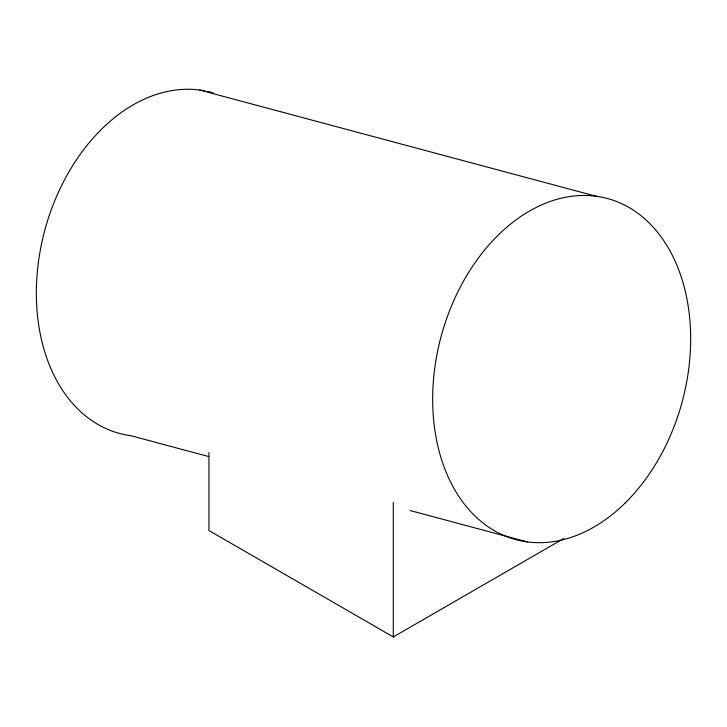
<?xml version="1.0" encoding="UTF-8"?>
<svg xmlns="http://www.w3.org/2000/svg" width="727" height="727" viewBox="0 0 727 727"><rect width="100%" height="100%" fill="white"/><g stroke="black" fill="none" stroke-linecap="round" stroke-linejoin="round"><path stroke-width="1.09" d="M208.94 452.503L208.94 530.519L393.28 636.943L563.898 538.443M199.789 90.057L596.113 196.245M208.622 456.538L130.887 435.709A176.597 124.88 -75 0 1 41.83 242.482A176.597 124.88 -75 0 1 205.323 90.966M410.073 510.518L527.211 541.906M393.28 502.402L393.28 636.943M207.531 91.438A176.597 124.88 -75 0 1 213.011 92.847M625.202 502.975A176.597 124.88 -75 0 0 627.11 206.413A176.597 124.88 -75 0 0 432.674 397.842A176.597 124.88 -75 0 0 625.202 502.975"/></g></svg>
